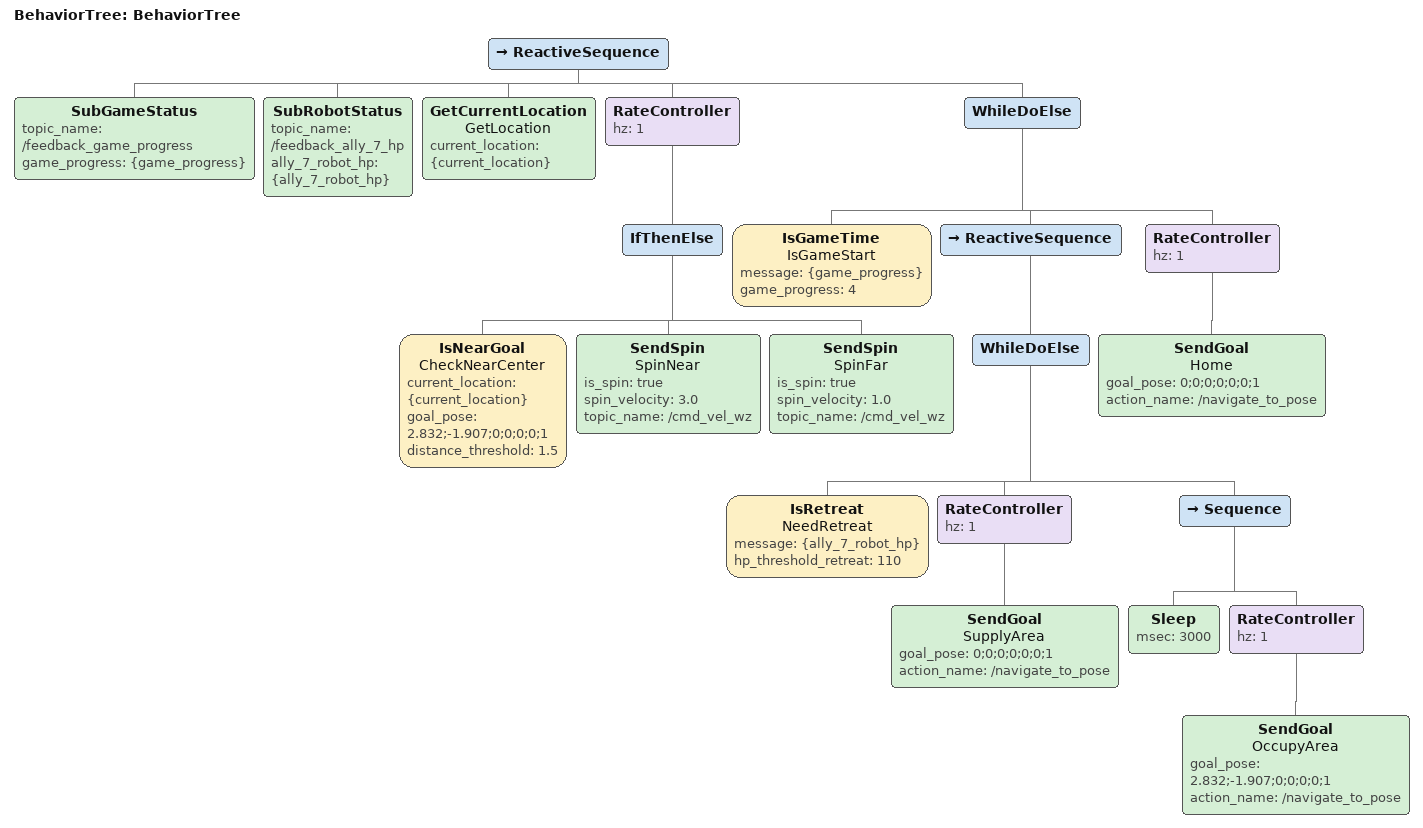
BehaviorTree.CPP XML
<?xml version="1.0" encoding="UTF-8"?>
<root BTCPP_format="4"
      main_tree_to_execute="BehaviorTree">
  <BehaviorTree ID="BehaviorTree">
    <ReactiveSequence>
      <!-- 更新比赛状态和血量 -->
      <SubGameStatus topic_name="/feedback_game_progress"
                     game_progress="{game_progress}"/>
      <SubRobotStatus topic_name="/feedback_ally_7_hp"
                      ally_7_robot_hp="{ally_7_robot_hp}"/>

      <!-- 持续获取当前位置 -->
      <GetCurrentLocation name="GetLocation"
                          current_location="{current_location}"/>

      <!-- 全局控制小陀螺：距离中心 < 3.0 时转速=5，否则转速=1 -->
      <RateController hz="1">
        <IfThenElse>
          <IsNearGoal name="CheckNearCenter"
                      current_location="{current_location}"
                      goal_pose="2.832;-1.907;0;0;0;0;1"
                      distance_threshold="1.5"/>
          <SendSpin name="SpinNear"
                    is_spin="true"
                    spin_velocity="3.0"
                    topic_name="/cmd_vel_wz"/>
          <SendSpin name="SpinFar"
                    is_spin="true"
                    spin_velocity="1.0"
                    topic_name="/cmd_vel_wz"/>
        </IfThenElse>
      </RateController>

      <!-- 比赛开始后执行撤退/进攻逻辑，否则回家 -->
      <WhileDoElse>
        <IsGameTime name="IsGameStart"
                    message="{game_progress}"
                    game_progress="4"/>

        <ReactiveSequence>
          <WhileDoElse>
            <IsRetreat name="NeedRetreat"
                       message="{ally_7_robot_hp}"
                       hp_threshold_retreat="110"/>

            <!-- 撤退分支 -->
            <RateController hz="1">
              <SendGoal name="SupplyArea"
                        goal_pose="0;0;0;0;0;0;1"
                        action_name="/navigate_to_pose"/>
            </RateController>

            <!-- 进攻分支 -->
            <Sequence>
              <Sleep msec="3000"/>
              <RateController hz="1">
                <SendGoal name="OccupyArea"
                          goal_pose="2.832;-1.907;0;0;0;0;1"
                          action_name="/navigate_to_pose"/>
              </RateController>
            </Sequence>
          </WhileDoElse>
        </ReactiveSequence>

        <!-- 非比赛时间 -->
        <RateController hz="1">
          <SendGoal name="Home"
                    goal_pose="0;0;0;0;0;0;1"
                    action_name="/navigate_to_pose"/>
        </RateController>
      </WhileDoElse>
    </ReactiveSequence>
  </BehaviorTree>

</root>
